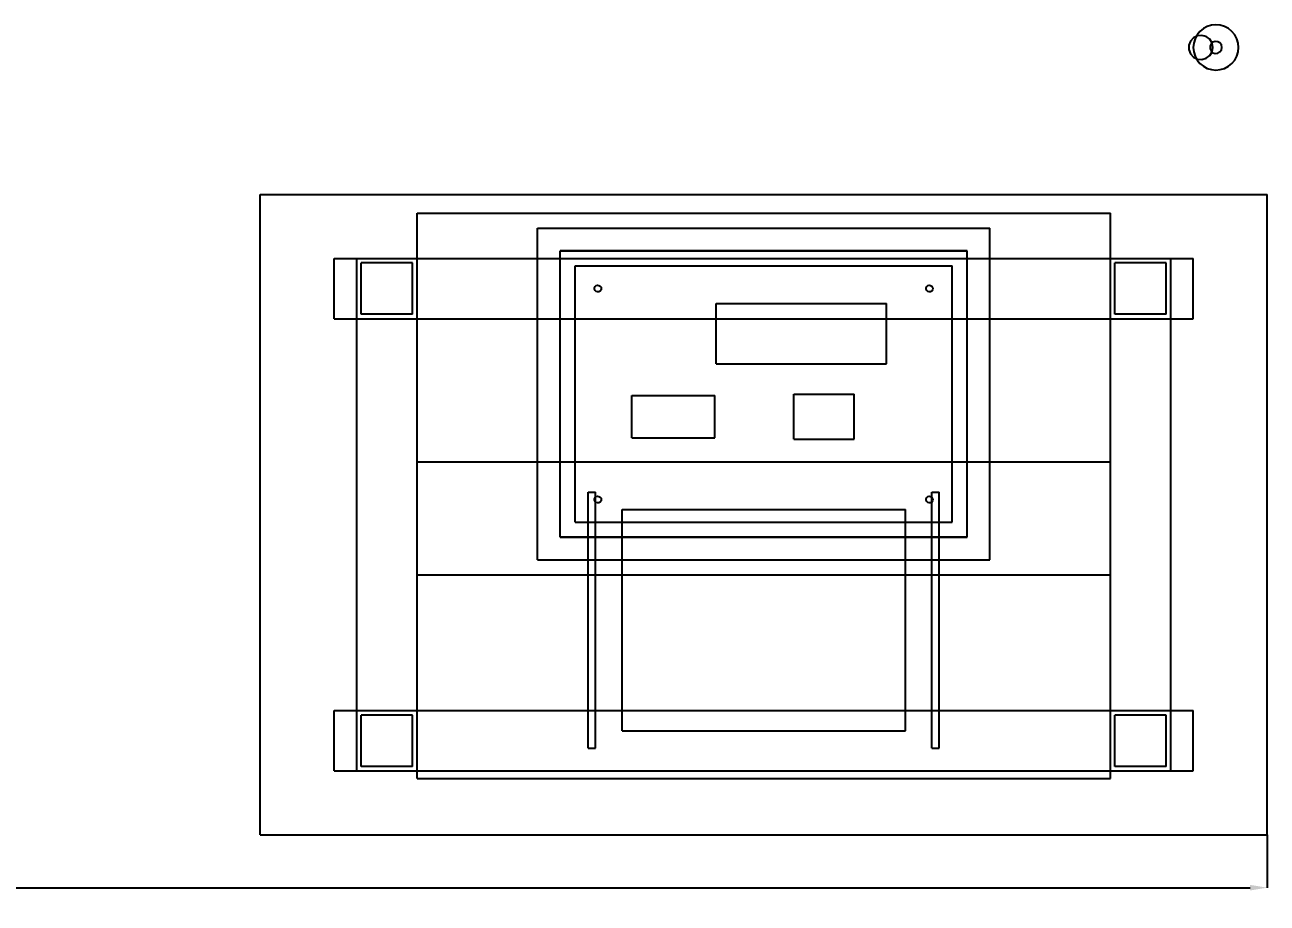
# Model space of a CAD drawing. Header units: millimetres. Extents: x -45 to 3370, y -2176 to 1921.
# Drawn here: x 1210 to 2034, y -45 to 538 of the extents above; entities that cross this region are included whole.
import ezdxf

# ---------------------------------------------------------------- set-up
doc = ezdxf.new("R2010")
doc.units = ezdxf.units.MM
doc.layers.add('DIMENSIONS', color=7, linetype='Continuous')
doc.layers.add('TOP', color=7, linetype='Continuous')
doc.dimstyles.get("Standard").update_dxf_attribs({"dimtxt": 2.5, "dimasz": 2.5, "dimexe": 1.25, "dimexo": 0.625, "dimtad": 1, "dimcen": 2.5, "dimazin": 3, "dimtfac": 1, "dimtmove": 0, "dimatfit": 3})

# ---------------------------------------------------------------- blocks, each defined once
blk = doc.blocks.new('_CLOSEDFILLED')
at = {"color": 0, "linetype": 'BYBLOCK'}
blk.add_solid([(-1, 0.164), (0, 0), (-1, -0.164)], dxfattribs=at)
blk = doc.blocks.new('*D1')
at = {"color": 7}
for p, q in [((0, 0), (0, -35)), ((2034, 0), (2034, -35)), ((11.3, -35), (985.71, -35)), ((1048.29, -35), (2022.7, -35))]:
    blk.add_line(p, q, dxfattribs=at)
at = {"layer": 'Defpoints'}
for p in [(0, 0), (2034, 0), (0, -35)]:
    blk.add_point(p, dxfattribs=at)
at = {"layer": 'DIMENSIONS', "color": 7, "xscale": 11.3, "yscale": 11.3, "rotation": 180}
blk.add_blockref('_CLOSEDFILLED', (0, -35), dxfattribs=at)
at = {"layer": 'DIMENSIONS', "color": 7, "xscale": 11.3, "yscale": 11.3}
blk.add_blockref('_CLOSEDFILLED', (2034, -35), dxfattribs=at)
at = {"layer": 'DIMENSIONS', "color": 7, "insert": (1017, -35), "char_height": 15.646, "attachment_point": 5}
blk.add_mtext('2034', dxfattribs=at)

msp = doc.modelspace()

# ---------------------------------------------------------------- linework, layer by layer
at = {"layer": 'TOP'}
for points in [[(2015, 522.5), (2014.712, 525.426), (2013.858, 528.24), (2012.472, 530.834), (2010.607, 533.107), (2008.334, 534.972), (2005.74, 536.358), (2002.926, 537.212), (2000, 537.5), (1997.074, 537.212), (1994.26, 536.358), (1991.666, 534.972), (1989.393, 533.107), (1987.528, 530.834), (1986.142, 528.24), (1985.288, 525.426), (1985, 522.5), (1985.288, 519.574), (1986.142, 516.76), (1987.528, 514.166), (1989.393, 511.893), (1991.666, 510.028), (1994.26, 508.642), (1997.074, 507.788), (2000, 507.5), (2002.926, 507.788), (2005.74, 508.642), (2008.334, 510.028), (2010.607, 511.893), (2012.472, 514.166), (2013.858, 516.76), (2014.712, 519.574), (2015, 522.5)], [(2015, 522.5), (2014.712, 525.426), (2013.858, 528.24), (2012.472, 530.834), (2010.607, 533.107), (2008.334, 534.972), (2005.74, 536.358), (2002.926, 537.212), (2000, 537.5), (1997.074, 537.212), (1994.26, 536.358), (1991.666, 534.972), (1989.393, 533.107), (1987.528, 530.834), (1986.142, 528.24), (1985.288, 525.426), (1985, 522.5), (1985.288, 519.574), (1986.142, 516.76), (1987.528, 514.166), (1989.393, 511.893), (1991.666, 510.028), (1994.26, 508.642), (1997.074, 507.788), (2000, 507.5), (2002.926, 507.788), (2005.74, 508.642), (2008.334, 510.028), (2010.607, 511.893), (2012.472, 514.166), (2013.858, 516.76), (2014.712, 519.574), (2015, 522.5)], [(1998, 522.5), (1997.46, 525.39), (1995.912, 527.89), (1993.566, 529.661), (1990.738, 530.466), (1987.811, 530.195), (1985.179, 528.884), (1983.198, 526.711), (1982.136, 523.97), (1982.136, 521.03), (1983.198, 518.289), (1985.179, 516.116), (1987.811, 514.805), (1990.738, 514.534), (1993.566, 515.339), (1995.912, 517.11), (1997.46, 519.61), (1998, 522.5)], [(1998, 522.5), (1997.46, 525.39), (1995.912, 527.89), (1993.566, 529.661), (1990.738, 530.466), (1987.811, 530.195), (1985.179, 528.884), (1983.198, 526.711), (1982.136, 523.97), (1982.136, 521.03), (1983.198, 518.289), (1985.179, 516.116), (1987.811, 514.805), (1990.738, 514.534), (1993.566, 515.339), (1995.912, 517.11), (1997.46, 519.61), (1998, 522.5)], [(2004, 522.5), (2003.654, 524.127), (2002.677, 525.473), (2001.236, 526.304), (1999.582, 526.478), (1998, 525.964), (1996.764, 524.851), (1996.087, 523.332), (1996.087, 521.668), (1996.764, 520.149), (1998, 519.036), (1999.582, 518.522), (2001.236, 518.696), (2002.677, 519.527), (2003.654, 520.873), (2004, 522.5)], [(2004, 522.5), (2003.654, 524.127), (2002.677, 525.473), (2001.236, 526.304), (1999.582, 526.478), (1998, 525.964), (1996.764, 524.851), (1996.087, 523.332), (1996.087, 521.668), (1996.764, 520.149), (1998, 519.036), (1999.582, 518.522), (2001.236, 518.696), (2002.677, 519.527), (2003.654, 520.873), (2004, 522.5)], [(1366, 0), (1366, 425)], [(1366, 0), (1366, 425)], [(1366, 425), (2034, 425)], [(1366, 425), (2034, 425)], [(2034, 0), (2034, 425)], [(2034, 0), (2034, 425)], [(1470, 172.5), (1470, 412.5)], [(1470, 172.5), (1470, 412.5)], [(1470, 412.5), (1930, 412.5)], [(1470, 412.5), (1930, 412.5)], [(1930, 172.5), (1930, 412.5)], [(1930, 172.5), (1930, 412.5)], [(1550, 182.5), (1550, 402.5)], [(1550, 182.5), (1550, 402.5)], [(1550, 402.5), (1850, 402.5)], [(1550, 402.5), (1850, 402.5)], [(1550, 182.5), (1550, 402.5)], [(1550, 182.5), (1550, 402.5)], [(1550, 402.5), (1850, 402.5)], [(1550, 402.5), (1850, 402.5)], [(1850, 182.5), (1850, 402.5)], [(1850, 182.5), (1850, 402.5)], [(1850, 182.5), (1850, 402.5)], [(1850, 182.5), (1850, 402.5)], [(1835, 387.5), (1565, 387.5)], [(1565, 197.5), (1565, 387.5)], [(1565, 387.5), (1835, 387.5)], [(1565, 197.5), (1565, 387.5)], [(1835, 197.5), (1835, 387.5)], [(1835, 197.5), (1835, 387.5)], [(1415, 342.5), (1415, 382.5)], [(1415, 342.5), (1415, 382.5)], [(1415, 382.5), (1985, 382.5)], [(1415, 382.5), (1985, 382.5)], [(1415, 342.5), (1415, 382.5)], [(1415, 342.5), (1415, 382.5)], [(1415, 382.5), (1985, 382.5)], [(1415, 382.5), (1985, 382.5)], [(1430, 342.5), (1430, 382.5)], [(1430, 342.5), (1430, 382.5)], [(1430, 382.5), (1470, 382.5)], [(1430, 382.5), (1470, 382.5)], [(1467, 379.5), (1433, 379.5)], [(1433, 345.5), (1433, 379.5)], [(1467, 379.5), (1433, 379.5)], [(1433, 345.5), (1433, 379.5)], [(1467, 345.5), (1467, 379.5)], [(1467, 345.5), (1467, 379.5)], [(1470, 342.5), (1470, 382.5)], [(1470, 342.5), (1470, 382.5)], [(1930, 342.5), (1930, 382.5)], [(1930, 342.5), (1930, 382.5)], [(1930, 382.5), (1970, 382.5)], [(1930, 382.5), (1970, 382.5)], [(1967, 379.5), (1933, 379.5)], [(1933, 345.5), (1933, 379.5)], [(1967, 379.5), (1933, 379.5)], [(1933, 345.5), (1933, 379.5)], [(1967, 345.5), (1967, 379.5)], [(1967, 345.5), (1967, 379.5)], [(1970, 342.5), (1970, 382.5)], [(1970, 342.5), (1970, 382.5)], [(1985, 342.5), (1985, 382.5)], [(1985, 342.5), (1985, 382.5)], [(1985, 342.5), (1985, 382.5)], [(1985, 342.5), (1985, 382.5)], [(1575, 207.5), (1575, 377.5)], [(1575, 207.5), (1575, 377.5)], [(1575, 377.5), (1825, 377.5)], [(1575, 377.5), (1825, 377.5)], [(1825, 207.5), (1825, 377.5)], [(1825, 207.5), (1825, 377.5)], [(1592.25, 362.5), (1592.055, 361.585), (1591.506, 360.828), (1590.695, 360.36), (1589.765, 360.262), (1588.875, 360.551), (1588.18, 361.177), (1587.799, 362.032), (1587.799, 362.968), (1588.18, 363.823), (1588.875, 364.449), (1589.765, 364.738), (1590.695, 364.64), (1591.506, 364.172), (1592.055, 363.415), (1592.25, 362.5)], [(1592.25, 362.5), (1592.055, 361.585), (1591.506, 360.828), (1590.695, 360.36), (1589.765, 360.262), (1588.875, 360.551), (1588.18, 361.177), (1587.799, 362.032), (1587.799, 362.968), (1588.18, 363.823), (1588.875, 364.449), (1589.765, 364.738), (1590.695, 364.64), (1591.506, 364.172), (1592.055, 363.415), (1592.25, 362.5)], [(1812.25, 362.5), (1812.055, 361.585), (1811.506, 360.828), (1810.695, 360.36), (1809.765, 360.262), (1808.875, 360.551), (1808.18, 361.177), (1807.799, 362.032), (1807.799, 362.968), (1808.18, 363.823), (1808.875, 364.449), (1809.765, 364.738), (1810.695, 364.64), (1811.506, 364.172), (1812.055, 363.415), (1812.25, 362.5)], [(1812.25, 362.5), (1812.055, 361.585), (1811.506, 360.828), (1810.695, 360.36), (1809.765, 360.262), (1808.875, 360.551), (1808.18, 361.177), (1807.799, 362.032), (1807.799, 362.968), (1808.18, 363.823), (1808.875, 364.449), (1809.765, 364.738), (1810.695, 364.64), (1811.506, 364.172), (1812.055, 363.415), (1812.25, 362.5)], [(1668.5, 312.5), (1668.5, 352.5)], [(1668.5, 312.5), (1668.5, 352.5)], [(1668.5, 352.5), (1781.5, 352.5)], [(1668.5, 352.5), (1781.5, 352.5)], [(1781.5, 312.5), (1781.5, 352.5)], [(1781.5, 312.5), (1781.5, 352.5)], [(1415, 342.5), (1985, 342.5)], [(1415, 342.5), (1985, 342.5)], [(1415, 342.5), (1985, 342.5)], [(1415, 342.5), (1985, 342.5)], [(1430, 342.5), (1470, 342.5)], [(1430, 342.5), (1470, 342.5)], [(1430, 82.5), (1430, 342.5)], [(1430, 82.5), (1430, 342.5)], [(1430, 342.5), (1470, 342.5)], [(1430, 342.5), (1470, 342.5)], [(1467, 345.5), (1433, 345.5)], [(1467, 345.5), (1433, 345.5)], [(1470, 82.5), (1470, 342.5)], [(1470, 82.5), (1470, 342.5)], [(1930, 342.5), (1970, 342.5)], [(1930, 342.5), (1970, 342.5)], [(1930, 82.5), (1930, 342.5)], [(1930, 82.5), (1930, 342.5)], [(1930, 342.5), (1970, 342.5)], [(1930, 342.5), (1970, 342.5)], [(1967, 345.5), (1933, 345.5)], [(1967, 345.5), (1933, 345.5)], [(1970, 82.5), (1970, 342.5)], [(1970, 82.5), (1970, 342.5)], [(1668.5, 312.5), (1781.5, 312.5)], [(1668.5, 312.5), (1781.5, 312.5)], [(1612.5, 263.5), (1612.5, 291.5)], [(1612.5, 263.5), (1612.5, 291.5)], [(1612.5, 291.5), (1667.5, 291.5)], [(1612.5, 291.5), (1667.5, 291.5)], [(1667.5, 263.5), (1667.5, 291.5)], [(1667.5, 263.5), (1667.5, 291.5)], [(1720, 262.5), (1720, 292.5)], [(1720, 262.5), (1720, 292.5)], [(1720, 292.5), (1760, 292.5)], [(1720, 292.5), (1760, 292.5)], [(1760, 262.5), (1760, 292.5)], [(1760, 262.5), (1760, 292.5)], [(1612.5, 263.5), (1667.5, 263.5)], [(1612.5, 263.5), (1667.5, 263.5)], [(1720, 262.5), (1760, 262.5)], [(1720, 262.5), (1760, 262.5)], [(1470, 37.5), (1470, 247.5)], [(1470, 37.5), (1470, 247.5)], [(1470, 247.5), (1930, 247.5)], [(1470, 247.5), (1930, 247.5)], [(1930, 37.5), (1930, 247.5)], [(1930, 37.5), (1930, 247.5)], [(1583.5, 57.5), (1583.5, 227.5)], [(1583.5, 57.5), (1583.5, 227.5)], [(1583.5, 227.5), (1588.5, 227.5)], [(1583.5, 227.5), (1588.5, 227.5)], [(1592.25, 222.5), (1592.055, 221.585), (1591.506, 220.828), (1590.695, 220.36), (1589.765, 220.262), (1588.875, 220.551), (1588.18, 221.177), (1587.799, 222.032), (1587.799, 222.968), (1588.18, 223.823), (1588.875, 224.449), (1589.765, 224.738), (1590.695, 224.64), (1591.506, 224.172), (1592.055, 223.415), (1592.25, 222.5)], [(1592.25, 222.5), (1592.055, 221.585), (1591.506, 220.828), (1590.695, 220.36), (1589.765, 220.262), (1588.875, 220.551), (1588.18, 221.177), (1587.799, 222.032), (1587.799, 222.968), (1588.18, 223.823), (1588.875, 224.449), (1589.765, 224.738), (1590.695, 224.64), (1591.506, 224.172), (1592.055, 223.415), (1592.25, 222.5)], [(1588.5, 57.5), (1588.5, 227.5)], [(1588.5, 57.5), (1588.5, 227.5)], [(1812.25, 222.5), (1812.055, 221.585), (1811.506, 220.828), (1810.695, 220.36), (1809.765, 220.262), (1808.875, 220.551), (1808.18, 221.177), (1807.799, 222.032), (1807.799, 222.968), (1808.18, 223.823), (1808.875, 224.449), (1809.765, 224.738), (1810.695, 224.64), (1811.506, 224.172), (1812.055, 223.415), (1812.25, 222.5)], [(1812.25, 222.5), (1812.055, 221.585), (1811.506, 220.828), (1810.695, 220.36), (1809.765, 220.262), (1808.875, 220.551), (1808.18, 221.177), (1807.799, 222.032), (1807.799, 222.968), (1808.18, 223.823), (1808.875, 224.449), (1809.765, 224.738), (1810.695, 224.64), (1811.506, 224.172), (1812.055, 223.415), (1812.25, 222.5)], [(1811.5, 57.5), (1811.5, 227.5)], [(1811.5, 57.5), (1811.5, 227.5)], [(1811.5, 227.5), (1816.5, 227.5)], [(1811.5, 227.5), (1816.5, 227.5)], [(1816.5, 57.5), (1816.5, 227.5)], [(1816.5, 57.5), (1816.5, 227.5)], [(1606, 69), (1606, 216)], [(1606, 69), (1606, 216)], [(1606, 216), (1794, 216)], [(1606, 216), (1794, 216)], [(1794, 69), (1794, 216)], [(1794, 69), (1794, 216)], [(1575, 207.5), (1825, 207.5)], [(1575, 207.5), (1825, 207.5)], [(1835, 197.5), (1565, 197.5)], [(1565, 197.5), (1835, 197.5)], [(1550, 182.5), (1850, 182.5)], [(1550, 182.5), (1850, 182.5)], [(1550, 182.5), (1850, 182.5)], [(1550, 182.5), (1850, 182.5)], [(1470, 172.5), (1930, 172.5)], [(1470, 172.5), (1930, 172.5)], [(1415, 42.5), (1415, 82.5)], [(1415, 42.5), (1415, 82.5)], [(1415, 82.5), (1985, 82.5)], [(1415, 82.5), (1985, 82.5)], [(1415, 42.5), (1415, 82.5)], [(1415, 42.5), (1415, 82.5)], [(1415, 82.5), (1985, 82.5)], [(1415, 82.5), (1985, 82.5)], [(1430, 42.5), (1430, 82.5)], [(1430, 42.5), (1430, 82.5)], [(1430, 82.5), (1470, 82.5)], [(1430, 82.5), (1470, 82.5)], [(1430, 82.5), (1470, 82.5)], [(1430, 82.5), (1470, 82.5)], [(1470, 42.5), (1470, 82.5)], [(1470, 42.5), (1470, 82.5)], [(1930, 42.5), (1930, 82.5)], [(1930, 42.5), (1930, 82.5)], [(1930, 82.5), (1970, 82.5)], [(1930, 82.5), (1970, 82.5)], [(1930, 82.5), (1970, 82.5)], [(1930, 82.5), (1970, 82.5)], [(1970, 42.5), (1970, 82.5)], [(1970, 42.5), (1970, 82.5)], [(1985, 42.5), (1985, 82.5)], [(1985, 42.5), (1985, 82.5)], [(1985, 42.5), (1985, 82.5)], [(1985, 42.5), (1985, 82.5)], [(1467, 79.5), (1433, 79.5)], [(1433, 45.5), (1433, 79.5)], [(1467, 79.5), (1433, 79.5)], [(1433, 45.5), (1433, 79.5)], [(1467, 45.5), (1467, 79.5)], [(1467, 45.5), (1467, 79.5)], [(1967, 79.5), (1933, 79.5)], [(1933, 45.5), (1933, 79.5)], [(1967, 79.5), (1933, 79.5)], [(1933, 45.5), (1933, 79.5)], [(1967, 45.5), (1967, 79.5)], [(1967, 45.5), (1967, 79.5)], [(1606, 69), (1794, 69)], [(1606, 69), (1794, 69)], [(1583.5, 57.5), (1588.5, 57.5)], [(1583.5, 57.5), (1588.5, 57.5)], [(1811.5, 57.5), (1816.5, 57.5)], [(1811.5, 57.5), (1816.5, 57.5)], [(1415, 42.5), (1985, 42.5)], [(1415, 42.5), (1985, 42.5)], [(1415, 42.5), (1985, 42.5)], [(1415, 42.5), (1985, 42.5)], [(1430, 42.5), (1470, 42.5)], [(1430, 42.5), (1470, 42.5)], [(1467, 45.5), (1433, 45.5)], [(1467, 45.5), (1433, 45.5)], [(1930, 42.5), (1970, 42.5)], [(1930, 42.5), (1970, 42.5)], [(1967, 45.5), (1933, 45.5)], [(1967, 45.5), (1933, 45.5)], [(1470, 37.5), (1930, 37.5)], [(1470, 37.5), (1930, 37.5)], [(1366, 0), (2034, 0)], [(1366, 0), (2034, 0)]]:
    msp.add_lwpolyline(points, dxfattribs=at)

# ---------------------------------------------------------------- dimensions: what is measured, and where the dimension line sits
at = {"layer": 'DIMENSIONS'}
dim = msp.add_linear_dim(base=(0, -35), p1=(0, 0), p2=(2034, 0), dimstyle='Standard', override={"dimtxt": 15.646154, "dimasz": 11.3, "dimdec": 2, "dimclrd": 7, "dimclre": 7, "dimclrt": 7}, dxfattribs=at)
dim.commit()
dim.dimension.update_dxf_attribs({"geometry": '*D1', "text_midpoint": (1017, -35)})

doc.saveas('drawing.dxf')
